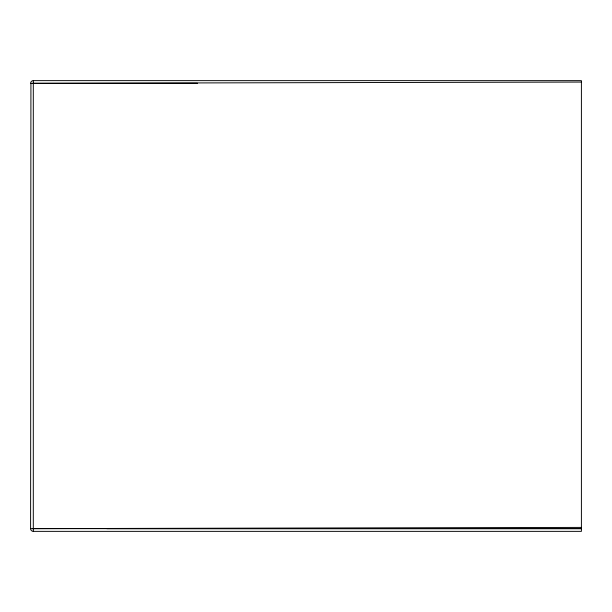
<?xml version="1.0" encoding="UTF-8"?>
<svg xmlns="http://www.w3.org/2000/svg" width="612" height="612" viewBox="0 0 612 612"><rect width="100%" height="100%" fill="white"/><g stroke="black" fill="none" stroke-linecap="round" stroke-linejoin="round"><path stroke-width="0.92" d="M30.615 528.661L581.4 528.623M30.921 83.316L30.6 528.669A2.7 2.7 0 0 0 33.3 531.361L581.4 531.361L581.4 80.646L33.3 80.639A2.7 2.7 0 0 0 30.6 83.331L197.538 83.293M33.3 83.293L581.4 82.069M33.3 528.623L581.4 527.406M106.825 528.669L581.4 528.669M33.3 80.646L33.3 531.354"/></g></svg>
